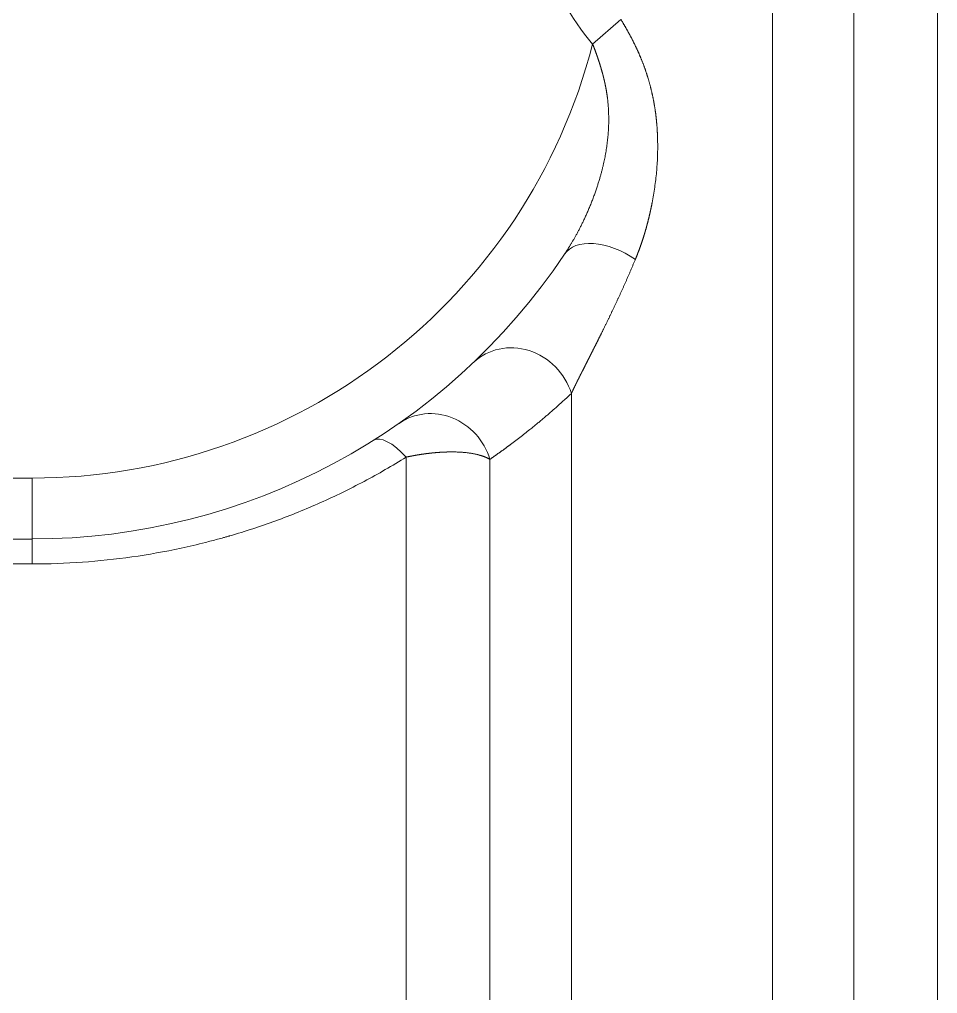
# Model space of a CAD drawing. Header units: millimetres. Extents: x 4664 to 8864, y -38 to 2932.
# Drawn here: x 8240.2 to 8253.32, y 2165.67 to 2179.6 of the extents above; entities that cross this region are included whole.
import ezdxf

# ---------------------------------------------------------------- set-up
doc = ezdxf.new("R2010")
doc.units = ezdxf.units.MM

msp = doc.modelspace()

# ---------------------------------------------------------------- linework, layer by layer
at = {"lineweight": 5}
for p, q in [((8253.321, 2157.228), (8253.321, 2210.808)), ((8250.961, 2210.588), (8250.961, 2154.304)), ((8252.127, 2209.614), (8252.127, 2157.639)), ((8248.392, 2179.248), (8248.796, 2179.599)), ((8248.088, 2174.253), (8248.088, 2154.304)), ((8245.728, 2157.228), (8245.728, 2173.343)), ((8246.923, 2157.639), (8246.923, 2173.31)), ((8240.383, 2173.042), (8240.018, 2173.042)), ((8240.383, 2173.042), (8240.383, 2171.815)), ((8240.018, 2172.171), (8240.383, 2172.171)), ((8240.018, 2171.815), (8240.383, 2171.815))]:
    msp.add_line(p, q, dxfattribs=at)
for radius, end in [(8.271, 345.5415), (9.141, 326.3104)]:
    msp.add_arc((8240.383, 2181.313), radius, 270, end, dxfattribs=at)
at = {"lineweight": 5, "extrusion": (0, 0, -1)}
for centre, major_axis, ratio, end_param in [((8248.714, 2175.759), (0.724, -0.483), 0.577181, 4.726892), ((8247.292, 2174.066), (0.601, -0.63), 0.921263, 5.208198), ((8246.127, 2173.112), (0.499, -0.713), 0.935093, 5.057279), ((8245.728, 2172.847), (0.465, -0.736), 0.347154, 4.209667)]:
    msp.add_ellipse(centre, major_axis=major_axis, ratio=ratio, start_param=3.141593, end_param=end_param, dxfattribs=at)
at = {"lineweight": 5}
for points, knots in [([(8247.292, 2181.909), (8247.382, 2181.431), (8247.504, 2180.962), (8247.852, 2180.054), (8248.07, 2179.618), (8248.392, 2179.248)], [0, 0, 0, 0, 0.5, 0.5, 1, 1, 1, 1]), ([(8249.003, 2176.17), (8249.004, 2176.173), (8249.006, 2176.178), (8249.009, 2176.185), (8249.013, 2176.193), (8249.016, 2176.201), (8249.019, 2176.209), (8249.022, 2176.216), (8249.025, 2176.224), (8249.028, 2176.232), (8249.031, 2176.24), (8249.034, 2176.247), (8249.037, 2176.255), (8249.04, 2176.263), (8249.043, 2176.271), (8249.046, 2176.279), (8249.049, 2176.287), (8249.052, 2176.295), (8249.055, 2176.302), (8249.058, 2176.31), (8249.061, 2176.318), (8249.064, 2176.326), (8249.067, 2176.334), (8249.07, 2176.342), (8249.073, 2176.35), (8249.076, 2176.358), (8249.078, 2176.366), (8249.081, 2176.375), (8249.084, 2176.383), (8249.087, 2176.391), (8249.09, 2176.399), (8249.092, 2176.407), (8249.095, 2176.415), (8249.098, 2176.423), (8249.101, 2176.432), (8249.103, 2176.44), (8249.106, 2176.448), (8249.109, 2176.456), (8249.111, 2176.465), (8249.114, 2176.473), (8249.117, 2176.481), (8249.119, 2176.489), (8249.122, 2176.498), (8249.125, 2176.506), (8249.127, 2176.514), (8249.13, 2176.523), (8249.132, 2176.531), (8249.135, 2176.54), (8249.137, 2176.548), (8249.14, 2176.556), (8249.142, 2176.565), (8249.145, 2176.573), (8249.147, 2176.582), (8249.15, 2176.59), (8249.152, 2176.599), (8249.155, 2176.607), (8249.157, 2176.616), (8249.16, 2176.625), (8249.162, 2176.633), (8249.164, 2176.642), (8249.167, 2176.65), (8249.169, 2176.659), (8249.171, 2176.668), (8249.174, 2176.676), (8249.176, 2176.685), (8249.178, 2176.694), (8249.18, 2176.702), (8249.183, 2176.711), (8249.185, 2176.72), (8249.187, 2176.729), (8249.189, 2176.737), (8249.191, 2176.746), (8249.194, 2176.755), (8249.196, 2176.764), (8249.198, 2176.773), (8249.2, 2176.781), (8249.202, 2176.79), (8249.204, 2176.799), (8249.206, 2176.808), (8249.208, 2176.817), (8249.21, 2176.826), (8249.212, 2176.835), (8249.214, 2176.844), (8249.216, 2176.853), (8249.218, 2176.862), (8249.22, 2176.871), (8249.222, 2176.88), (8249.224, 2176.889), (8249.226, 2176.898), (8249.228, 2176.907), (8249.23, 2176.916), (8249.232, 2176.925), (8249.234, 2176.934), (8249.236, 2176.943), (8249.237, 2176.952), (8249.239, 2176.961), (8249.241, 2176.971), (8249.249, 2177.013), (8249.263, 2177.089), (8249.28, 2177.199), (8249.294, 2177.308), (8249.306, 2177.417), (8249.314, 2177.525), (8249.32, 2177.633), (8249.322, 2177.74), (8249.322, 2177.816), (8249.321, 2177.862), (8249.321, 2177.877), (8249.321, 2177.892), (8249.32, 2177.908), (8249.32, 2177.923), (8249.319, 2177.938), (8249.319, 2177.953), (8249.318, 2177.968), (8249.317, 2177.983), (8249.316, 2177.998), (8249.315, 2178.012), (8249.315, 2178.027), (8249.314, 2178.042), (8249.313, 2178.057), (8249.311, 2178.072), (8249.31, 2178.086), (8249.309, 2178.101), (8249.308, 2178.116), (8249.306, 2178.13), (8249.305, 2178.145), (8249.304, 2178.16), (8249.302, 2178.174), (8249.3, 2178.189), (8249.299, 2178.203), (8249.297, 2178.217), (8249.295, 2178.232), (8249.294, 2178.246), (8249.292, 2178.261), (8249.29, 2178.275), (8249.288, 2178.289), (8249.286, 2178.303), (8249.284, 2178.318), (8249.281, 2178.332), (8249.279, 2178.346), (8249.277, 2178.36), (8249.275, 2178.374), (8249.272, 2178.388), (8249.27, 2178.402), (8249.267, 2178.416), (8249.265, 2178.43), (8249.262, 2178.444), (8249.259, 2178.458), (8249.257, 2178.471), (8249.254, 2178.485), (8249.251, 2178.499), (8249.248, 2178.513), (8249.245, 2178.527), (8249.242, 2178.54), (8249.239, 2178.554), (8249.236, 2178.567), (8249.233, 2178.581), (8249.229, 2178.595), (8249.226, 2178.608), (8249.223, 2178.622), (8249.219, 2178.635), (8249.216, 2178.649), (8249.212, 2178.662), (8249.208, 2178.675), (8249.205, 2178.689), (8249.201, 2178.702), (8249.197, 2178.715), (8249.193, 2178.729), (8249.19, 2178.742), (8249.186, 2178.755), (8249.182, 2178.768), (8249.178, 2178.781), (8249.173, 2178.795), (8249.169, 2178.808), (8249.165, 2178.821), (8249.161, 2178.834), (8249.156, 2178.847), (8249.152, 2178.86), (8249.148, 2178.873), (8249.143, 2178.886), (8249.138, 2178.899), (8249.134, 2178.911), (8249.129, 2178.924), (8249.124, 2178.937), (8249.12, 2178.95), (8249.115, 2178.963), (8249.11, 2178.975), (8249.105, 2178.988), (8249.1, 2179.001), (8249.095, 2179.014), (8249.09, 2179.026), (8249.085, 2179.039), (8249.079, 2179.052), (8249.074, 2179.064), (8249.069, 2179.077), (8249.064, 2179.089), (8249.058, 2179.102), (8249.053, 2179.114), (8249.047, 2179.127), (8249.042, 2179.139), (8249.036, 2179.152), (8249.03, 2179.164), (8249.025, 2179.176), (8249.019, 2179.189), (8249.013, 2179.201), (8249.007, 2179.214), (8249.001, 2179.226), (8248.995, 2179.238), (8248.989, 2179.25), (8248.983, 2179.263), (8248.977, 2179.275), (8248.971, 2179.287), (8248.965, 2179.299), (8248.959, 2179.312), (8248.952, 2179.324), (8248.946, 2179.336), (8248.94, 2179.348), (8248.933, 2179.36), (8248.927, 2179.372), (8248.92, 2179.384), (8248.914, 2179.396), (8248.907, 2179.408), (8248.9, 2179.42), (8248.894, 2179.432), (8248.887, 2179.444), (8248.88, 2179.456), (8248.873, 2179.468), (8248.867, 2179.48), (8248.86, 2179.492), (8248.853, 2179.504), (8248.846, 2179.516), (8248.839, 2179.528), (8248.832, 2179.54), (8248.825, 2179.552), (8248.818, 2179.564), (8248.811, 2179.576), (8248.803, 2179.587), (8248.799, 2179.595), (8248.796, 2179.599)], [0, 0, 0, 0, 0.002507, 0.005016, 0.007526, 0.010038, 0.012552, 0.015067, 0.017584, 0.020103, 0.022624, 0.025146, 0.027671, 0.030197, 0.032725, 0.035254, 0.037786, 0.040319, 0.042854, 0.045391, 0.047929, 0.05047, 0.053013, 0.055557, 0.058103, 0.060651, 0.063201, 0.065753, 0.068307, 0.070863, 0.07342, 0.07598, 0.078542, 0.081105, 0.083671, 0.086238, 0.088808, 0.091379, 0.093953, 0.096528, 0.099106, 0.101685, 0.104267, 0.10685, 0.109436, 0.112024, 0.114614, 0.117205, 0.119799, 0.122396, 0.124994, 0.127594, 0.130197, 0.132801, 0.135408, 0.138017, 0.140628, 0.143241, 0.145856, 0.148474, 0.151094, 0.153716, 0.15634, 0.158966, 0.161595, 0.164226, 0.166859, 0.169494, 0.172131, 0.174771, 0.177413, 0.180058, 0.182705, 0.185354, 0.188005, 0.190658, 0.193314, 0.195973, 0.198633, 0.201296, 0.203961, 0.206629, 0.209299, 0.211972, 0.214646, 0.217323, 0.220003, 0.222685, 0.225369, 0.228056, 0.230746, 0.233437, 0.236131, 0.238828, 0.241527, 0.244229, 0.246933, 0.249639, 0.282019, 0.314044, 0.34573, 0.377091, 0.408141, 0.438899, 0.469379, 0.499599, 0.503922, 0.508233, 0.512533, 0.516822, 0.521101, 0.525368, 0.529625, 0.533871, 0.538107, 0.542332, 0.546546, 0.55075, 0.554944, 0.559127, 0.5633, 0.567463, 0.571615, 0.575758, 0.57989, 0.584013, 0.588125, 0.592228, 0.596321, 0.600404, 0.604477, 0.608541, 0.612595, 0.61664, 0.620675, 0.624701, 0.628718, 0.632725, 0.636723, 0.640712, 0.644692, 0.648663, 0.652626, 0.656579, 0.660524, 0.664459, 0.668387, 0.672305, 0.676216, 0.680117, 0.684011, 0.687896, 0.691773, 0.695642, 0.699503, 0.703356, 0.707201, 0.711038, 0.714867, 0.718689, 0.722503, 0.726309, 0.730108, 0.7339, 0.737684, 0.741461, 0.745231, 0.748994, 0.75275, 0.7565, 0.760242, 0.763977, 0.767706, 0.771428, 0.775144, 0.778854, 0.782557, 0.786253, 0.789944, 0.793628, 0.797307, 0.80098, 0.804646, 0.808307, 0.811963, 0.815613, 0.819257, 0.822896, 0.82653, 0.830158, 0.833781, 0.8374, 0.841013, 0.844622, 0.848225, 0.851824, 0.855419, 0.859009, 0.862594, 0.866175, 0.869752, 0.873325, 0.876894, 0.880459, 0.88402, 0.887577, 0.891131, 0.894681, 0.898227, 0.90177, 0.90531, 0.908847, 0.912381, 0.915911, 0.919439, 0.922964, 0.926486, 0.930006, 0.933523, 0.937037, 0.94055, 0.94406, 0.947568, 0.951074, 0.954578, 0.95808, 0.96158, 0.965079, 0.968577, 0.972073, 0.975567, 0.97906, 0.982553, 0.986044, 0.989534, 0.993023, 0.996512, 1, 1, 1, 1]), ([(8248.392, 2179.248), (8248.393, 2179.246), (8248.395, 2179.241), (8248.397, 2179.235), (8248.4, 2179.229), (8248.402, 2179.222), (8248.405, 2179.216), (8248.407, 2179.21), (8248.409, 2179.204), (8248.412, 2179.197), (8248.414, 2179.191), (8248.417, 2179.185), (8248.419, 2179.179), (8248.421, 2179.172), (8248.424, 2179.166), (8248.426, 2179.16), (8248.428, 2179.154), (8248.431, 2179.148), (8248.433, 2179.141), (8248.435, 2179.135), (8248.437, 2179.129), (8248.44, 2179.123), (8248.442, 2179.117), (8248.444, 2179.111), (8248.446, 2179.105), (8248.448, 2179.099), (8248.45, 2179.093), (8248.453, 2179.087), (8248.455, 2179.081), (8248.457, 2179.075), (8248.459, 2179.069), (8248.461, 2179.063), (8248.463, 2179.057), (8248.465, 2179.051), (8248.467, 2179.045), (8248.469, 2179.039), (8248.471, 2179.033), (8248.473, 2179.027), (8248.475, 2179.021), (8248.477, 2179.015), (8248.479, 2179.009), (8248.481, 2179.003), (8248.483, 2178.997), (8248.485, 2178.992), (8248.487, 2178.986), (8248.489, 2178.98), (8248.49, 2178.974), (8248.492, 2178.968), (8248.494, 2178.963), (8248.496, 2178.957), (8248.498, 2178.951), (8248.499, 2178.945), (8248.501, 2178.94), (8248.503, 2178.934), (8248.505, 2178.928), (8248.506, 2178.923), (8248.508, 2178.917), (8248.51, 2178.911), (8248.511, 2178.906), (8248.513, 2178.9), (8248.515, 2178.894), (8248.516, 2178.889), (8248.518, 2178.883), (8248.52, 2178.878), (8248.521, 2178.872), (8248.523, 2178.867), (8248.524, 2178.861), (8248.526, 2178.856), (8248.527, 2178.85), (8248.529, 2178.845), (8248.53, 2178.839), (8248.532, 2178.834), (8248.533, 2178.828), (8248.535, 2178.823), (8248.536, 2178.817), (8248.538, 2178.812), (8248.539, 2178.807), (8248.541, 2178.801), (8248.542, 2178.796), (8248.543, 2178.791), (8248.545, 2178.785), (8248.546, 2178.78), (8248.547, 2178.775), (8248.549, 2178.769), (8248.55, 2178.764), (8248.551, 2178.759), (8248.552, 2178.754), (8248.554, 2178.748), (8248.555, 2178.743), (8248.556, 2178.738), (8248.557, 2178.733), (8248.559, 2178.728), (8248.56, 2178.723), (8248.561, 2178.717), (8248.562, 2178.712), (8248.563, 2178.707), (8248.564, 2178.702), (8248.566, 2178.697), (8248.567, 2178.692), (8248.568, 2178.687), (8248.569, 2178.682), (8248.57, 2178.677), (8248.571, 2178.672), (8248.572, 2178.667), (8248.573, 2178.662), (8248.574, 2178.657), (8248.575, 2178.652), (8248.576, 2178.647), (8248.577, 2178.642), (8248.578, 2178.637), (8248.579, 2178.632), (8248.58, 2178.628), (8248.581, 2178.623), (8248.582, 2178.618), (8248.583, 2178.613), (8248.583, 2178.608), (8248.584, 2178.604), (8248.585, 2178.599), (8248.586, 2178.594), (8248.587, 2178.589), (8248.588, 2178.585), (8248.589, 2178.58), (8248.589, 2178.575), (8248.59, 2178.571), (8248.591, 2178.566), (8248.592, 2178.561), (8248.592, 2178.557), (8248.593, 2178.552), (8248.594, 2178.547), (8248.595, 2178.543), (8248.595, 2178.538), (8248.596, 2178.534), (8248.597, 2178.529), (8248.597, 2178.525), (8248.598, 2178.52), (8248.599, 2178.516), (8248.599, 2178.511), (8248.6, 2178.507), (8248.6, 2178.502), (8248.601, 2178.498), (8248.602, 2178.494), (8248.602, 2178.489), (8248.603, 2178.485), (8248.603, 2178.48), (8248.604, 2178.476), (8248.604, 2178.472), (8248.605, 2178.467), (8248.607, 2178.453), (8248.61, 2178.427), (8248.613, 2178.391), (8248.616, 2178.354), (8248.618, 2178.317), (8248.62, 2178.279), (8248.621, 2178.241), (8248.622, 2178.203), (8248.622, 2178.165), (8248.622, 2178.126), (8248.621, 2178.086), (8248.619, 2178.047), (8248.617, 2178.007), (8248.614, 2177.966), (8248.611, 2177.926), (8248.606, 2177.885), (8248.602, 2177.843), (8248.596, 2177.802), (8248.59, 2177.76), (8248.584, 2177.718), (8248.577, 2177.677), (8248.569, 2177.637), (8248.561, 2177.598), (8248.553, 2177.557), (8248.543, 2177.514), (8248.532, 2177.469), (8248.52, 2177.422), (8248.507, 2177.374), (8248.493, 2177.323), (8248.477, 2177.271), (8248.46, 2177.218), (8248.442, 2177.162), (8248.422, 2177.105), (8248.4, 2177.046), (8248.377, 2176.986), (8248.357, 2176.936), (8248.34, 2176.896), (8248.328, 2176.868), (8248.316, 2176.84), (8248.304, 2176.813), (8248.292, 2176.786), (8248.28, 2176.76), (8248.268, 2176.735), (8248.256, 2176.71), (8248.244, 2176.685), (8248.232, 2176.662), (8248.221, 2176.638), (8248.209, 2176.616), (8248.198, 2176.594), (8248.186, 2176.572), (8248.175, 2176.551), (8248.164, 2176.531), (8248.153, 2176.511), (8248.142, 2176.492), (8248.132, 2176.473), (8248.121, 2176.454), (8248.111, 2176.437), (8248.101, 2176.42), (8248.091, 2176.403), (8248.081, 2176.387), (8248.072, 2176.371), (8248.062, 2176.356), (8248.053, 2176.341), (8248.045, 2176.327), (8248.036, 2176.313), (8248.028, 2176.3), (8248.02, 2176.288), (8248.012, 2176.276), (8248.004, 2176.264), (8247.997, 2176.253), (8247.992, 2176.246), (8247.99, 2176.242)], [0, 0, 0, 0, 0.002068, 0.004131, 0.00619, 0.008244, 0.010293, 0.012338, 0.014378, 0.016413, 0.018443, 0.020469, 0.02249, 0.024507, 0.026518, 0.028525, 0.030527, 0.032525, 0.034517, 0.036505, 0.038488, 0.040467, 0.04244, 0.044409, 0.046373, 0.048333, 0.050287, 0.052237, 0.054182, 0.056122, 0.058058, 0.059989, 0.061914, 0.063835, 0.065752, 0.067663, 0.06957, 0.071472, 0.073369, 0.075261, 0.077148, 0.079031, 0.080908, 0.082781, 0.084649, 0.086512, 0.08837, 0.090224, 0.092072, 0.093916, 0.095755, 0.097589, 0.099418, 0.101242, 0.103061, 0.104876, 0.106685, 0.10849, 0.110289, 0.112084, 0.113874, 0.115659, 0.117439, 0.119214, 0.120985, 0.12275, 0.12451, 0.126266, 0.128016, 0.129762, 0.131503, 0.133238, 0.134969, 0.136695, 0.138416, 0.140131, 0.141842, 0.143548, 0.145249, 0.146945, 0.148636, 0.150322, 0.152003, 0.15368, 0.155351, 0.157017, 0.158678, 0.160334, 0.161985, 0.163631, 0.165272, 0.166908, 0.168539, 0.170166, 0.171787, 0.173403, 0.175014, 0.17662, 0.17822, 0.179816, 0.181407, 0.182993, 0.184574, 0.18615, 0.18772, 0.189286, 0.190846, 0.192402, 0.193952, 0.195498, 0.197038, 0.198573, 0.200104, 0.201629, 0.203149, 0.204664, 0.206174, 0.207679, 0.209178, 0.210673, 0.212163, 0.213647, 0.215127, 0.216601, 0.21807, 0.219534, 0.220993, 0.222447, 0.223896, 0.22534, 0.226778, 0.228212, 0.22964, 0.231063, 0.232481, 0.233894, 0.235302, 0.236705, 0.238103, 0.239495, 0.240883, 0.242265, 0.243642, 0.245014, 0.246381, 0.247743, 0.249099, 0.250451, 0.261776, 0.273222, 0.284789, 0.296478, 0.30829, 0.320225, 0.332284, 0.344467, 0.356776, 0.36921, 0.38177, 0.394458, 0.407272, 0.420214, 0.433284, 0.446483, 0.45981, 0.473267, 0.486853, 0.500568, 0.512653, 0.525385, 0.538767, 0.5528, 0.567485, 0.582824, 0.598818, 0.615469, 0.632777, 0.650745, 0.669372, 0.688659, 0.708608, 0.729219, 0.750493, 0.760562, 0.77046, 0.780187, 0.789742, 0.799126, 0.808338, 0.817377, 0.826244, 0.834939, 0.843461, 0.85181, 0.859986, 0.867988, 0.875817, 0.883473, 0.890954, 0.898262, 0.905396, 0.912356, 0.919142, 0.925754, 0.932192, 0.938455, 0.944543, 0.950458, 0.956198, 0.961763, 0.967154, 0.97237, 0.977412, 0.982279, 0.986971, 0.991489, 0.995832, 1, 1, 1, 1]), ([(8248.088, 2174.253), (8248.089, 2174.255), (8248.09, 2174.258), (8248.093, 2174.263), (8248.095, 2174.267), (8248.097, 2174.272), (8248.1, 2174.277), (8248.102, 2174.282), (8248.104, 2174.287), (8248.107, 2174.292), (8248.109, 2174.297), (8248.111, 2174.301), (8248.114, 2174.306), (8248.116, 2174.311), (8248.118, 2174.316), (8248.121, 2174.322), (8248.123, 2174.327), (8248.126, 2174.332), (8248.128, 2174.337), (8248.131, 2174.342), (8248.133, 2174.347), (8248.136, 2174.352), (8248.138, 2174.358), (8248.141, 2174.363), (8248.144, 2174.368), (8248.146, 2174.373), (8248.149, 2174.379), (8248.151, 2174.384), (8248.154, 2174.389), (8248.157, 2174.395), (8248.159, 2174.4), (8248.162, 2174.406), (8248.165, 2174.411), (8248.168, 2174.417), (8248.17, 2174.422), (8248.173, 2174.428), (8248.176, 2174.433), (8248.179, 2174.439), (8248.181, 2174.445), (8248.184, 2174.45), (8248.187, 2174.456), (8248.19, 2174.462), (8248.193, 2174.467), (8248.196, 2174.473), (8248.199, 2174.479), (8248.201, 2174.485), (8248.204, 2174.491), (8248.207, 2174.496), (8248.21, 2174.502), (8248.213, 2174.508), (8248.216, 2174.514), (8248.219, 2174.52), (8248.222, 2174.526), (8248.225, 2174.532), (8248.228, 2174.538), (8248.231, 2174.544), (8248.234, 2174.55), (8248.238, 2174.556), (8248.241, 2174.563), (8248.244, 2174.569), (8248.247, 2174.575), (8248.25, 2174.581), (8248.253, 2174.587), (8248.256, 2174.594), (8248.26, 2174.6), (8248.263, 2174.606), (8248.266, 2174.613), (8248.269, 2174.619), (8248.273, 2174.625), (8248.276, 2174.632), (8248.279, 2174.638), (8248.282, 2174.645), (8248.286, 2174.651), (8248.289, 2174.658), (8248.292, 2174.664), (8248.296, 2174.671), (8248.299, 2174.678), (8248.302, 2174.684), (8248.306, 2174.691), (8248.309, 2174.698), (8248.313, 2174.704), (8248.316, 2174.711), (8248.319, 2174.718), (8248.323, 2174.725), (8248.326, 2174.732), (8248.33, 2174.738), (8248.333, 2174.745), (8248.337, 2174.752), (8248.34, 2174.759), (8248.344, 2174.766), (8248.347, 2174.773), (8248.351, 2174.78), (8248.355, 2174.787), (8248.358, 2174.794), (8248.362, 2174.801), (8248.365, 2174.809), (8248.369, 2174.816), (8248.373, 2174.823), (8248.376, 2174.83), (8248.38, 2174.837), (8248.384, 2174.845), (8248.387, 2174.852), (8248.391, 2174.859), (8248.395, 2174.867), (8248.398, 2174.874), (8248.402, 2174.881), (8248.406, 2174.889), (8248.41, 2174.896), (8248.413, 2174.904), (8248.417, 2174.911), (8248.421, 2174.919), (8248.425, 2174.926), (8248.429, 2174.934), (8248.433, 2174.941), (8248.436, 2174.949), (8248.44, 2174.957), (8248.444, 2174.964), (8248.448, 2174.972), (8248.452, 2174.98), (8248.456, 2174.988), (8248.46, 2174.996), (8248.464, 2175.003), (8248.468, 2175.011), (8248.471, 2175.019), (8248.475, 2175.027), (8248.479, 2175.035), (8248.483, 2175.043), (8248.487, 2175.051), (8248.491, 2175.059), (8248.495, 2175.067), (8248.499, 2175.075), (8248.503, 2175.083), (8248.508, 2175.091), (8248.513, 2175.102), (8248.52, 2175.116), (8248.528, 2175.132), (8248.536, 2175.149), (8248.544, 2175.165), (8248.552, 2175.182), (8248.56, 2175.198), (8248.568, 2175.215), (8248.577, 2175.232), (8248.585, 2175.249), (8248.593, 2175.266), (8248.602, 2175.283), (8248.61, 2175.3), (8248.618, 2175.317), (8248.627, 2175.334), (8248.635, 2175.352), (8248.643, 2175.369), (8248.652, 2175.386), (8248.66, 2175.404), (8248.668, 2175.422), (8248.677, 2175.439), (8248.685, 2175.457), (8248.694, 2175.475), (8248.702, 2175.493), (8248.711, 2175.511), (8248.719, 2175.529), (8248.728, 2175.548), (8248.736, 2175.566), (8248.745, 2175.584), (8248.753, 2175.603), (8248.762, 2175.621), (8248.771, 2175.64), (8248.779, 2175.658), (8248.788, 2175.677), (8248.796, 2175.696), (8248.805, 2175.715), (8248.814, 2175.734), (8248.822, 2175.753), (8248.831, 2175.772), (8248.839, 2175.791), (8248.848, 2175.81), (8248.857, 2175.83), (8248.865, 2175.849), (8248.874, 2175.869), (8248.882, 2175.888), (8248.891, 2175.908), (8248.9, 2175.928), (8248.908, 2175.947), (8248.917, 2175.967), (8248.926, 2175.987), (8248.934, 2176.007), (8248.943, 2176.027), (8248.951, 2176.048), (8248.96, 2176.068), (8248.969, 2176.088), (8248.977, 2176.109), (8248.986, 2176.129), (8248.995, 2176.15), (8249, 2176.163), (8249.003, 2176.17)], [0, 0, 0, 0, 0.003387, 0.006779, 0.010177, 0.013582, 0.016992, 0.020408, 0.02383, 0.027258, 0.030693, 0.034133, 0.037579, 0.04103, 0.044488, 0.047952, 0.051422, 0.054898, 0.05838, 0.061868, 0.065362, 0.068862, 0.072368, 0.07588, 0.079398, 0.082922, 0.086452, 0.089988, 0.09353, 0.097078, 0.100633, 0.104193, 0.10776, 0.111332, 0.114911, 0.118495, 0.122086, 0.125683, 0.129286, 0.132895, 0.13651, 0.140131, 0.143759, 0.147392, 0.151032, 0.154678, 0.15833, 0.161988, 0.165652, 0.169322, 0.172999, 0.176681, 0.18037, 0.184065, 0.187766, 0.191473, 0.195187, 0.198907, 0.202632, 0.206365, 0.210103, 0.213847, 0.217598, 0.221355, 0.225118, 0.228887, 0.232663, 0.236444, 0.240232, 0.244026, 0.247827, 0.251633, 0.255446, 0.259265, 0.263091, 0.266922, 0.27076, 0.274605, 0.278455, 0.282312, 0.286175, 0.290044, 0.293919, 0.297801, 0.301689, 0.305584, 0.309484, 0.313391, 0.317305, 0.321224, 0.32515, 0.329082, 0.333021, 0.336966, 0.340917, 0.344874, 0.348838, 0.352808, 0.356785, 0.360768, 0.364757, 0.368752, 0.372754, 0.376762, 0.380777, 0.384798, 0.388825, 0.392859, 0.396899, 0.400945, 0.404998, 0.409057, 0.413123, 0.417195, 0.421273, 0.425358, 0.429449, 0.433546, 0.43765, 0.44176, 0.445877, 0.45, 0.454129, 0.458265, 0.462408, 0.466556, 0.470712, 0.474873, 0.479041, 0.483216, 0.487396, 0.491584, 0.495777, 0.499978, 0.508303, 0.516638, 0.524984, 0.533339, 0.541705, 0.550081, 0.558467, 0.566863, 0.575269, 0.583686, 0.592113, 0.60055, 0.608997, 0.617455, 0.625923, 0.634401, 0.64289, 0.651389, 0.659898, 0.668418, 0.676948, 0.685488, 0.694039, 0.7026, 0.711172, 0.719754, 0.728347, 0.73695, 0.745564, 0.754189, 0.762823, 0.771469, 0.780125, 0.788791, 0.797468, 0.806156, 0.814855, 0.823564, 0.832283, 0.841014, 0.849755, 0.858506, 0.867269, 0.876042, 0.884826, 0.893621, 0.902426, 0.911242, 0.920069, 0.928907, 0.937756, 0.946615, 0.955485, 0.964367, 0.973259, 0.982162, 0.991075, 1, 1, 1, 1]), ([(8246.923, 2173.31), (8246.927, 2173.313), (8246.935, 2173.318), (8246.946, 2173.326), (8246.957, 2173.334), (8246.969, 2173.342), (8246.98, 2173.35), (8246.991, 2173.357), (8247.002, 2173.365), (8247.013, 2173.373), (8247.023, 2173.38), (8247.034, 2173.388), (8247.044, 2173.395), (8247.055, 2173.403), (8247.065, 2173.41), (8247.076, 2173.418), (8247.086, 2173.425), (8247.096, 2173.432), (8247.106, 2173.439), (8247.116, 2173.446), (8247.125, 2173.454), (8247.135, 2173.461), (8247.145, 2173.468), (8247.154, 2173.475), (8247.163, 2173.481), (8247.173, 2173.488), (8247.182, 2173.495), (8247.191, 2173.502), (8247.2, 2173.508), (8247.209, 2173.515), (8247.24, 2173.539), (8247.294, 2173.579), (8247.369, 2173.636), (8247.44, 2173.693), (8247.495, 2173.736), (8247.533, 2173.767), (8247.555, 2173.785), (8247.577, 2173.803), (8247.599, 2173.821), (8247.621, 2173.839), (8247.643, 2173.858), (8247.665, 2173.876), (8247.686, 2173.894), (8247.708, 2173.912), (8247.729, 2173.93), (8247.75, 2173.948), (8247.771, 2173.967), (8247.792, 2173.985), (8247.813, 2174.003), (8247.833, 2174.021), (8247.854, 2174.039), (8247.874, 2174.057), (8247.894, 2174.075), (8247.914, 2174.093), (8247.934, 2174.111), (8247.954, 2174.129), (8247.973, 2174.146), (8247.993, 2174.164), (8248.012, 2174.182), (8248.031, 2174.2), (8248.051, 2174.218), (8248.069, 2174.235), (8248.082, 2174.247), (8248.088, 2174.253)], [0, 0, 0, 0, 0.009764, 0.019446, 0.029047, 0.038567, 0.048006, 0.057363, 0.066639, 0.075833, 0.084946, 0.093978, 0.102927, 0.111796, 0.120582, 0.129287, 0.13791, 0.146451, 0.154911, 0.163288, 0.171584, 0.179798, 0.18793, 0.19598, 0.203948, 0.211834, 0.219638, 0.227359, 0.234999, 0.242556, 0.250031, 0.315962, 0.379605, 0.440952, 0.499997, 0.519308, 0.538513, 0.557611, 0.576601, 0.595485, 0.614261, 0.63293, 0.651491, 0.669945, 0.688291, 0.70653, 0.72466, 0.742683, 0.760598, 0.778404, 0.796102, 0.813692, 0.831173, 0.848546, 0.86581, 0.882965, 0.900012, 0.916949, 0.933778, 0.950497, 0.967108, 0.983608, 1, 1, 1, 1]), ([(8245.728, 2173.343), (8245.73, 2173.343), (8245.733, 2173.344), (8245.738, 2173.345), (8245.744, 2173.346), (8245.749, 2173.347), (8245.754, 2173.348), (8245.759, 2173.349), (8245.764, 2173.35), (8245.769, 2173.351), (8245.774, 2173.352), (8245.779, 2173.353), (8245.785, 2173.354), (8245.79, 2173.355), (8245.795, 2173.356), (8245.8, 2173.357), (8245.806, 2173.358), (8245.811, 2173.359), (8245.816, 2173.36), (8245.822, 2173.361), (8245.827, 2173.362), (8245.833, 2173.363), (8245.838, 2173.364), (8245.844, 2173.365), (8245.849, 2173.366), (8245.854, 2173.367), (8245.86, 2173.368), (8245.866, 2173.369), (8245.871, 2173.37), (8245.877, 2173.371), (8245.882, 2173.372), (8245.888, 2173.373), (8245.894, 2173.374), (8245.899, 2173.375), (8245.905, 2173.376), (8245.911, 2173.377), (8245.916, 2173.377), (8245.922, 2173.378), (8245.928, 2173.379), (8245.934, 2173.38), (8245.939, 2173.381), (8245.945, 2173.382), (8245.951, 2173.383), (8245.957, 2173.384), (8245.963, 2173.385), (8245.969, 2173.385), (8245.975, 2173.386), (8245.981, 2173.387), (8245.987, 2173.388), (8245.992, 2173.389), (8245.998, 2173.39), (8246.004, 2173.39), (8246.01, 2173.391), (8246.016, 2173.392), (8246.023, 2173.393), (8246.029, 2173.393), (8246.035, 2173.394), (8246.041, 2173.395), (8246.047, 2173.396), (8246.053, 2173.396), (8246.059, 2173.397), (8246.065, 2173.398), (8246.071, 2173.398), (8246.078, 2173.399), (8246.084, 2173.4), (8246.09, 2173.4), (8246.096, 2173.401), (8246.102, 2173.402), (8246.109, 2173.402), (8246.115, 2173.403), (8246.121, 2173.404), (8246.128, 2173.404), (8246.134, 2173.405), (8246.14, 2173.405), (8246.146, 2173.406), (8246.153, 2173.406), (8246.159, 2173.407), (8246.165, 2173.408), (8246.172, 2173.408), (8246.178, 2173.408), (8246.185, 2173.409), (8246.191, 2173.409), (8246.197, 2173.41), (8246.204, 2173.41), (8246.21, 2173.411), (8246.217, 2173.411), (8246.223, 2173.412), (8246.23, 2173.412), (8246.236, 2173.412), (8246.242, 2173.413), (8246.249, 2173.413), (8246.255, 2173.413), (8246.262, 2173.414), (8246.268, 2173.414), (8246.275, 2173.414), (8246.281, 2173.414), (8246.288, 2173.415), (8246.294, 2173.415), (8246.301, 2173.415), (8246.307, 2173.415), (8246.314, 2173.416), (8246.32, 2173.416), (8246.327, 2173.416), (8246.333, 2173.416), (8246.34, 2173.416), (8246.346, 2173.416), (8246.353, 2173.416), (8246.359, 2173.416), (8246.366, 2173.416), (8246.372, 2173.416), (8246.379, 2173.416), (8246.385, 2173.416), (8246.392, 2173.416), (8246.398, 2173.416), (8246.405, 2173.416), (8246.411, 2173.416), (8246.418, 2173.416), (8246.424, 2173.416), (8246.431, 2173.416), (8246.437, 2173.416), (8246.451, 2173.415), (8246.47, 2173.415), (8246.495, 2173.413), (8246.519, 2173.412), (8246.542, 2173.41), (8246.565, 2173.408), (8246.586, 2173.406), (8246.607, 2173.403), (8246.626, 2173.401), (8246.645, 2173.398), (8246.663, 2173.395), (8246.681, 2173.392), (8246.697, 2173.389), (8246.713, 2173.386), (8246.728, 2173.382), (8246.742, 2173.379), (8246.756, 2173.376), (8246.768, 2173.372), (8246.781, 2173.369), (8246.792, 2173.365), (8246.803, 2173.362), (8246.813, 2173.359), (8246.823, 2173.355), (8246.833, 2173.352), (8246.841, 2173.349), (8246.85, 2173.346), (8246.857, 2173.343), (8246.864, 2173.34), (8246.871, 2173.337), (8246.878, 2173.334), (8246.884, 2173.331), (8246.889, 2173.329), (8246.894, 2173.326), (8246.899, 2173.324), (8246.903, 2173.321), (8246.908, 2173.319), (8246.911, 2173.317), (8246.915, 2173.315), (8246.918, 2173.313), (8246.921, 2173.312), (8246.922, 2173.311), (8246.923, 2173.31)], [0, 0, 0, 0, 0.003244, 0.006503, 0.009779, 0.013071, 0.016378, 0.019702, 0.023042, 0.026398, 0.02977, 0.033158, 0.036562, 0.039983, 0.043419, 0.046872, 0.05034, 0.053825, 0.057326, 0.060843, 0.064376, 0.067925, 0.07149, 0.075071, 0.078669, 0.082282, 0.085912, 0.089558, 0.09322, 0.096898, 0.100593, 0.104303, 0.10803, 0.111772, 0.115531, 0.119306, 0.123098, 0.126905, 0.130729, 0.134568, 0.138424, 0.142296, 0.146185, 0.150089, 0.15401, 0.157947, 0.1619, 0.165869, 0.169854, 0.173856, 0.177874, 0.181908, 0.185958, 0.190024, 0.194107, 0.198206, 0.202321, 0.206452, 0.2106, 0.214764, 0.218944, 0.22314, 0.227352, 0.231581, 0.235826, 0.240087, 0.244364, 0.248658, 0.252968, 0.257294, 0.261636, 0.265995, 0.27037, 0.274761, 0.279168, 0.283592, 0.288032, 0.292488, 0.296961, 0.301449, 0.305954, 0.310475, 0.315013, 0.319567, 0.324137, 0.328723, 0.333326, 0.337945, 0.34258, 0.347232, 0.351899, 0.356584, 0.361284, 0.366001, 0.370734, 0.375483, 0.380248, 0.38503, 0.389829, 0.394643, 0.399474, 0.404321, 0.409185, 0.414064, 0.41896, 0.423873, 0.428802, 0.433747, 0.438708, 0.443686, 0.44868, 0.45369, 0.458717, 0.46376, 0.468819, 0.473895, 0.478987, 0.484096, 0.48922, 0.494361, 0.499519, 0.520475, 0.540999, 0.56109, 0.580748, 0.599973, 0.618766, 0.637125, 0.655052, 0.672546, 0.689607, 0.706235, 0.72243, 0.738192, 0.753521, 0.768417, 0.78288, 0.79691, 0.810507, 0.82367, 0.836401, 0.848698, 0.860561, 0.871992, 0.882989, 0.893553, 0.903684, 0.913381, 0.922645, 0.931475, 0.939872, 0.947835, 0.955365, 0.962462, 0.969125, 0.975355, 0.981151, 0.986513, 0.991442, 0.995938, 1, 1, 1, 1]), ([(8240.383, 2171.815), (8240.623, 2171.815), (8241.1, 2171.832), (8241.808, 2171.907), (8242.276, 2171.99), (8242.626, 2172.066), (8242.742, 2172.093), (8242.916, 2172.137), (8243.003, 2172.16), (8243.104, 2172.187), (8243.155, 2172.202), (8243.18, 2172.209), (8243.193, 2172.213), (8243.199, 2172.214), (8243.202, 2172.215), (8243.204, 2172.216), (8243.205, 2172.216), (8243.205, 2172.216), (8243.205, 2172.216), (8243.205, 2172.216), (8243.428, 2172.281), (8243.866, 2172.424), (8244.506, 2172.684), (8245.128, 2172.987), (8245.53, 2173.219), (8245.728, 2173.343)], [0, 0, 0, 0, 0.125, 0.25, 0.375, 0.375, 0.4375, 0.4375, 0.46875, 0.484375, 0.492188, 0.496094, 0.498047, 0.499023, 0.499512, 0.499756, 0.499878, 0.499939, 0.499939, 0.5, 0.5, 0.625, 0.75, 0.875, 1, 1, 1, 1])]:
    msp.add_open_spline(points, degree=3, knots=knots, dxfattribs=at)

doc.saveas('drawing.dxf')
